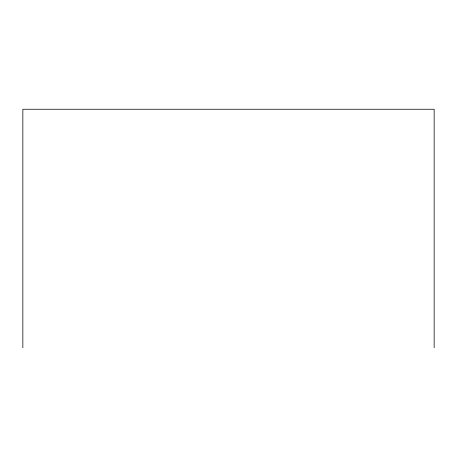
<?xml version="1.0" encoding="UTF-8"?>
<svg xmlns="http://www.w3.org/2000/svg" width="457" height="457" viewBox="0 0 457 457"><rect width="100%" height="100%" fill="white"/><g stroke="black" fill="none" stroke-linecap="round" stroke-linejoin="round"><path stroke-width="0.69" d="M434.15 347.748L434.15 109.252L22.85 109.252L22.85 347.748"/></g></svg>
